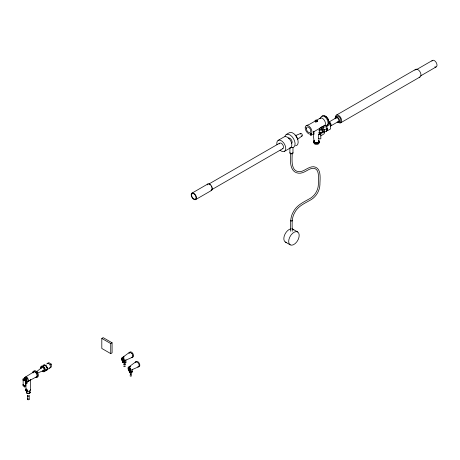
<?xml version="1.0" encoding="UTF-8"?>
<svg xmlns="http://www.w3.org/2000/svg" width="460" height="460" viewBox="0 0 460 460"><rect width="100%" height="100%" fill="white"/><g stroke="black" fill="none" stroke-linecap="round" stroke-linejoin="round"><path stroke-width="0.69" d="M123.498 357.409L123.895 356.839L123.188 357.081M123.562 357.282L123.51 357.161M123.435 357.219L123.774 357.052L123.401 357.035M129.478 366.654L130.14 366.292L129.915 366.884M129.898 366.545L130.053 366.597M129.657 366.516L130.209 366.384M129.754 366.637L129.956 366.907L129.984 366.562M130.048 366.839L129.76 366.815M122.297 358.788C123.291 358.461 122.981 361.744 122.124 360.007C120.94 354.01 126.672 363.187 122.297 360.048M122.412 357.983L123.941 358.771M122.619 358.599C123.533 358.214 123.389 361.37 122.642 359.984M45.298 370.662L44.735 371.461L43.757 371.548C46.908 371.456 44.81 366.465 42.636 366.045A3.076 1.777 60 0 0 41.02 367.54M130.163 371.599L129.611 370.892L129.685 371.571L130.168 371.703L130.002 371.243L130.209 371.577M123.959 364.349L124.66 364.751L124.919 364.199M123.608 357.052L123.562 357.063M123.464 357.058L123.757 357.109M123.803 357.265L123.429 357.362M129.524 366.62L130.163 366.419M129.76 366.562L129.95 366.689M129.766 366.367L129.818 366.378M324.053 129.461A3.444 1.989 0 0 0 326.491 128.875L327.652 128.029M327.44 128.328L327.44 130.726L327.652 130.427M25.012 379.178L26.41 377.671L26.91 377.959L26.91 380.748L25.012 380.57L25.012 379.178L25.513 379.466L25.513 380.863M26.082 378.436L25.34 379.235L25.84 379.523L25.84 380.42L26.582 380.362L26.582 378.724L25.84 379.523M25.513 379.466L26.91 377.959M36.524 371.732L41.935 367.482M121.957 359.547L122.659 359.179L122.659 360.197C121.492 360.122 121.992 359.473 122.659 360.197M122.659 359.179L122.078 359.622L122.078 360.398M122.193 359.668L122.417 359.335M128.374 369.892L128.248 369.046L128.829 368.604L128.346 369.299L129.093 369.926L129.082 368.529L128.679 368.178L128.662 369.794L129.875 370.254L129.823 368.379L128.438 367.505L128.374 369.892L128.949 369.69C128.219 364.786 130.669 371.479 128.915 369.397M128.708 369.524L128.363 369.644L128.489 369.161C128.955 368.218 128.99 370.064 128.248 369.823M326.698 126.368L327.077 126.08A3.49 2.018 0 0 0 327.428 124.551M326.491 128.875L327.382 127.983L327.382 130.381L326.491 131.273A3.444 1.989 0 0 1 324.053 131.853M130.398 373.692L130.398 374.158L131.088 374.21M297.258 139.535L302.059 135.93M122.09 357.776L129.45 352.406M128.386 367.27L135.74 361.899M122.619 362.083L123.136 361.721L123.257 362.302C121.877 363.009 123.349 361.077 123.257 362.302M123.257 361.79L122.739 362.526M322.983 126.385L324.26 131.583L320.741 133.854L320.856 138.805L318.492 138.914A1.736 1 0 0 0 319.056 138.748M320.741 135.947L324.26 133.682L324.26 131.583M25.185 377.2L33.442 372.088M286.223 134.515L289.3 132.744A7.354 4.249 60 0 1 297.103 137.839A7.354 4.249 60 0 1 295.579 145.814M278.11 140.375L284.194 136.862A6.342 3.663 60 0 1 290.921 141.254A6.342 3.663 60 0 1 289.604 148.131M320.258 118.111L309.39 124.384L306.176 125.666M191.964 193.142L207.845 183.971M208.748 184.098L279.703 143.129A3.157 1.823 60 0 1 283.049 145.32A3.157 1.823 60 0 1 282.394 148.741M336.588 115.023L415.897 69.236M416.8 69.466L432.682 60.294M211.905 189.566L282.86 148.603M336.381 117.731L328.659 122.193A2.156 1.242 60 0 1 330.159 122.78L330.51 123.199A2.156 1.242 60 0 1 330.579 126.034L338.307 121.572M195.678 199.577L211.56 190.411M313.685 131.824L324.553 125.551M329.343 123.579L330.343 122.998M322.334 126.793A3.444 1.989 0 0 0 326.491 126.483L330.642 124.085L330.642 128.875L327.44 130.726M284.452 151.357L290.536 147.844M420.768 75.802L436.034 66.987M340.521 122.883L419.836 77.09M49.916 367.966L46.632 369.863A2.645 1.524 60 0 0 46.926 369.587M26.364 383.18L25.789 383.301A0.696 0.402 -60 0 1 25.444 383.335L25.363 383.266A0.696 0.402 -60 0 1 25.363 382.697L25.444 382.536A0.696 0.402 -60 0 1 25.789 382.168L26.364 382.041L26.364 383.18L25.967 383.404A0.696 0.402 -60 0 1 25.622 383.439L25.541 383.37A0.696 0.402 -60 0 1 25.541 382.8L26.364 382.041M101.809 338.422L103.166 337.64L112.09 342.792L112.09 352.831L110.733 353.613L101.809 348.461L101.809 338.422L110.733 343.574L112.09 342.792M26.364 390.471L25.789 390.597A0.696 0.402 -60 0 1 25.444 390.632L25.363 390.563A0.696 0.402 -60 0 1 25.363 389.994L25.444 389.827A0.696 0.402 -60 0 1 25.789 389.459L26.364 389.338L26.364 390.471L25.967 390.701A0.696 0.402 -60 0 1 25.622 390.735L25.541 390.661A0.696 0.402 -60 0 1 25.541 390.097L26.364 389.338M122.55 360.485L122.929 360.329M123.28 360.853L123.654 360.64M128.731 369.863L129.099 369.65M129.168 369.794L128.84 369.978L129.225 369.828M129.576 370.352L130.255 370.001L129.962 367.897A1.863 1.075 60 0 0 128.001 368.126A1.863 1.075 60 0 0 129.973 370.582A1.863 1.075 60 0 0 129.973 367.948M129.611 371.226L130.002 370.99A0.839 0.483 60 0 1 129.99 372.186A0.839 0.483 60 0 1 129.099 371.076A0.839 0.483 60 0 1 129.99 370.996L129.95 371.272M27.709 381.535L36.265 376.935A3.53 2.035 60 0 0 37.892 373.261A3.53 2.035 60 0 0 33.614 371.473M123.953 361.002L132.273 357.322M130.243 370.495L138.563 366.815M295.613 135.579L300.547 133.469M122.665 362.106L123.09 362.198M122.619 362.451L123.211 362.273M37.323 373.106L43.7 370.547M121.957 360.329L122.544 360.099L122.544 359.404M123.521 356.862L123.872 356.925M318.516 139L318.492 134.418A1.736 1 0 0 0 319.292 134.13A2.955 1.708 0 0 0 319.982 132.589L320.424 132.549L320.539 133.032L323.006 131.485L321.77 126.488M320.856 134.314L318.492 134.418M25.012 380.57L26.91 380.748M324.053 125.804L324.95 125.591A1.271 0.73 0 0 0 325.277 125.264M319.228 129.45L322.029 129.444M318.751 130.157L322.115 130.151M318.751 132.25L322.788 132.244M310.845 133.894L311.006 135.263A1.736 1 0 0 1 311.385 134.763L311.385 133.48M25.915 382.289C26.772 382.662 25.001 383.715 25.622 382.634A0.696 0.402 -60 0 1 25.967 382.266L25.789 382.168M25.915 389.585C26.778 389.965 24.978 391 25.622 389.93A0.696 0.402 -60 0 1 25.967 389.562L25.789 389.459M25.777 390.557C27.307 389.608 24.869 389.631 25.967 390.701M129.783 371.864C130.715 371.013 128.421 370.76 129.783 371.864A1.271 0.73 0 0 0 131.675 372.111A1.271 0.73 0 0 0 131.801 371.007M130.082 370.357L129.645 370.248M123.539 357.357L123.245 356.868L123.918 356.966M51.175 364.573L51.342 363.952L50.859 364.101M42.636 366.045L43.2 366.281M328.814 123.027L330.642 124.085M292.819 229.16L297.66 231.955A7.446 4.301 -60 0 1 295.297 243.489A7.446 4.301 -60 0 1 288.845 239.769A7.446 4.301 -60 0 1 297.66 231.955M285.373 242.064L290.208 244.852M128.949 369.69L128.829 368.604M36.604 372.594L36.604 371.979L37.248 372.353L37.041 373.089M26.582 380.362L26.082 380.075L26.082 378.982M25.34 380.132L25.84 380.42M50.336 364.24L50.629 364.504M131.847 353.452L129.864 352.279A2.835 1.633 60 0 0 128.921 353.153M321.77 128.582L322.696 132.33M26.714 378.77L26.824 379.276L26.714 378.045M132.779 355.39L132.79 356.586A2.835 1.633 60 0 1 131.376 357.403M26.893 379.172L26.743 377.867L26.743 380.65M324.127 129.444L324.133 132.244L324.127 131.537M313.933 133.889L313.933 134.148A2.955 1.708 0 0 0 311.385 134.763M326.491 126.483L326.491 131.273M319.982 132.589L319.982 133.871M319.401 128.11L319.401 133.837M313.933 131.577L313.933 134.148M313.599 131.686L313.599 137.413L314.174 141.898A2.323 1.34 0 0 0 314.853 142.847M311.006 133.337L311.006 135.263M310.856 133.337L310.856 135.263M292.98 147.309L292.98 152.984M292.221 153.703C291.985 160.379 290.956 170.861 298.638 171.632C303.502 172.431 308.142 166.313 313.829 166.733C321.988 167.929 319.849 179.308 319.924 184.702C319.694 190.607 316.365 196.368 311.368 199.525C305.221 203.165 297.988 205.919 294.728 212.595C291.26 218.207 292.284 224.79 292.221 231.236M290.657 153.657C290.22 160.051 289.351 172.086 298.391 173.178C304.094 174.001 309.005 167.871 313.582 168.28C320.2 169.01 318.124 178.934 318.36 184.673C318.176 189.986 315.163 195.253 310.563 198.185C304.255 201.79 296.769 204.918 293.365 211.836C289.788 217.66 290.616 224.721 290.657 231.219M289.898 148.017L289.898 152.984M132.169 369.765L132.169 371.53M129.818 371.346L129.772 371.663M125.879 359.685L125.879 362.031M123.136 361.721L123.136 362.233M110.733 343.574L110.733 353.613M30.613 390.017L30.613 379.621A2.34 1.351 0 0 1 28.273 380.972M29.17 395.79L29.17 399.268M27.376 395.79L27.376 399.268M26.41 377.671L26.41 380.46M26.185 381.938L26.185 383.077M26.185 389.235L26.185 390.373M25.932 380.311L25.932 390.017A2.34 1.351 0 0 1 26.013 389.666M23.149 379.908L23.149 384.767M47.725 363.538A2.645 1.524 60 0 1 50.847 364.377A2.645 1.524 60 0 1 50.008 367.505M46.788 364.078A2.645 1.524 60 0 1 49.732 364.625A2.645 1.524 60 0 1 49.53 368.086M43.688 365.562A2.645 1.524 60 0 1 43.987 365.286M44.827 365.211A2.645 1.524 60 0 1 47.115 368.058M43.631 365.487A2.743 1.581 60 0 1 43.936 365.2M44.81 365.125A2.743 1.581 60 0 1 47.184 369.236M46.989 369.667A2.743 1.581 60 0 1 46.678 369.949M43.545 365.533A2.743 1.581 60 0 1 43.855 365.251M44.723 365.171A2.743 1.581 60 0 1 46.903 367.477M46.903 369.713A2.743 1.581 60 0 1 46.598 370.001M43.338 365.28A3.076 1.777 60 0 1 46.765 366.735A3.076 1.777 60 0 1 46.31 370.432M43.2 371.306A3.076 1.777 60 0 1 42.636 370.898M40.716 368.448A3.076 1.777 60 0 1 42.625 366.401A3.076 1.777 60 0 1 44.988 370.484A3.076 1.777 60 0 1 42.257 371.116M41.733 367.666A1.771 1.023 60 0 1 43.809 368.707A1.771 1.023 60 0 1 43.142 370.599M41.567 368.293A1.771 1.023 60 0 1 41.607 367.942M36.38 371.933A0.793 0.46 60 0 1 37.07 371.875A0.793 0.46 60 0 1 37.467 372.899M36.593 371.979A0.684 0.397 60 0 1 37.203 372.87M36.622 372.255A0.684 0.397 60 0 1 36.737 372.376M32.562 372.617A3.53 2.035 60 0 1 35.127 371.582A3.53 2.035 60 0 1 37.525 375.699A3.53 2.035 60 0 1 35.38 377.459M33.051 372.974A2.829 1.633 60 0 1 36.024 372.968A2.829 1.633 60 0 1 36.265 376.935M24.961 379.12A2.53 1.46 60 0 1 26.364 377.085A2.53 1.46 60 0 1 28.382 380.552A2.53 1.46 60 0 1 25.938 380.794M284.878 136.43A7.354 4.249 60 0 1 293.578 138.765A7.354 4.249 60 0 1 291.249 147.464M295.142 135.067A4.847 2.8 60 0 1 297.562 139.265M300.282 134.165A1.443 0.834 60 0 1 301.254 133.492A1.443 0.834 60 0 1 302.323 135.234A1.443 0.834 60 0 1 301.352 135.907M288.322 138.155A3.157 1.823 60 0 1 291.479 139.978A3.157 1.823 60 0 1 291.479 143.623M276.949 144.704A6.342 3.663 60 0 1 280.887 140.484A6.342 3.663 60 0 1 285.746 148.896A6.342 3.663 60 0 1 280.117 150.196M279.122 143.951A3.157 1.823 60 0 1 279.346 143.462M292.773 152.542A1.541 0.891 0 0 1 291.439 153.876A1.541 0.891 0 0 1 290.105 152.542M291.732 228.827A7.446 4.301 -60 0 1 293.658 229.937M286.465 242.397A7.446 4.301 -60 0 1 284.234 236.095A7.446 4.301 -60 0 1 290.461 228.948M291.646 153.421A0.782 0.454 0 0 1 291.237 153.421M291.83 220.305A0.782 0.42 3.3 0 1 292.083 220.921A0.782 0.42 3.3 0 1 290.938 220.961A0.782 0.42 3.3 0 1 290.887 220.334M207.167 184.937A3.714 2.145 60 0 1 211.301 185.708A3.714 2.145 60 0 1 211.019 190.578M209.702 184.615A3.157 1.823 60 0 1 210.283 185.035M211.284 186.277A3.157 1.823 60 0 1 211.634 187.019M211.859 187.766A3.157 1.823 60 0 1 211.933 188.479M211.634 189.595A3.157 1.823 60 0 1 211.284 189.922M319.775 118.559A4.295 2.478 60 0 1 324.553 120.589A4.295 2.478 60 0 1 323.926 125.747M320.654 118.657A5.221 3.013 60 0 1 324.024 116.357A5.221 3.013 60 0 1 327.986 122.147A5.221 3.013 60 0 1 325.3 125.459M322.046 116.294A5.221 3.013 60 0 1 327.859 118.766A5.221 3.013 60 0 1 327.094 125.034M324.518 116.023A4.669 2.697 60 0 1 326.226 117.007M327.71 118.847A4.669 2.697 60 0 1 328.233 119.939M325.985 116.788A3.743 2.162 60 0 1 328.538 120.531M318.745 142.243A2.323 1.34 0 0 1 318.142 142.847M317.664 143.06A2.323 1.34 0 0 1 315.336 143.06M318.952 142.606A2.541 1.466 0 0 1 316.169 144.44A2.541 1.466 0 0 1 314.301 142.249M318.699 140.766A2.541 1.466 0 0 1 316.497 142.968A2.541 1.466 0 0 1 314.301 140.766M318.51 140.829A2.323 1.34 0 0 1 316.497 142.841A2.323 1.34 0 0 1 314.485 140.829M318.952 142.082A2.541 1.466 0 0 1 316.169 143.158A2.541 1.466 0 0 1 313.956 141.697M318.521 140.334A2.858 1.65 0 0 1 318.521 142.669A2.858 1.65 0 0 1 314.479 142.669A2.858 1.65 0 0 1 314.479 140.334M318.521 140.536A2.858 1.65 0 0 1 318.521 142.864A2.858 1.65 0 0 1 314.479 142.864A2.858 1.65 0 0 1 314.479 140.536M319.102 133.486A1.466 0.845 60 0 1 319.568 134.061M319.085 133.555A1.363 0.788 60 0 1 319.516 134.09M319.079 132.825A1.363 0.788 60 0 1 320.24 133.676M315.387 122.159A0.966 0.558 0 0 1 315.261 121.877M315.29 121.733A0.966 0.558 0 0 1 315.387 121.601M316.675 120.957A0.903 0.517 0 0 1 317.003 121.664A0.903 0.517 0 0 1 315.773 121.854A0.903 0.517 0 0 1 315.445 121.147M316.675 120.405A0.903 0.517 0 0 1 316.917 121.187A0.903 0.517 0 0 1 315.537 121.187A0.903 0.517 0 0 1 315.773 120.405M316.756 120.319A1.064 0.615 0 0 1 317.043 121.25A1.064 0.615 0 0 1 315.41 121.25A1.064 0.615 0 0 1 315.692 120.319M315.951 120.261A1.064 0.615 0 0 1 316.503 120.261M319.412 133.348A0.805 0.466 60 0 1 319.844 133.665M335.122 118.784A3.18 1.834 60 0 1 337.18 116.966A3.18 1.834 60 0 1 339.595 120.986A3.18 1.834 60 0 1 337.117 122.101M336.455 116.817A3.18 1.834 60 0 1 340.101 117.955A3.18 1.834 60 0 1 339.474 121.854M335.829 118.599A2.156 1.242 60 0 1 338.238 118.743A2.156 1.242 60 0 1 337.968 121.618M322.334 129.191A3.444 1.989 0 0 1 320.608 127.472M335.478 117.748A4.41 2.547 60 0 1 338.33 115.23A4.41 2.547 60 0 1 341.671 120.807A4.41 2.547 60 0 1 338.238 122.348M414.954 70.202A4.41 2.547 60 0 1 420.009 71.777A4.41 2.547 60 0 1 419.146 77.182M431.877 61.117A3.755 2.168 60 0 1 436.419 62.893A3.755 2.168 60 0 1 434.78 66.913M30.532 389.666A2.34 1.351 0 0 1 28.876 391.322A2.34 1.351 0 0 1 26.013 390.362M29.469 390.707A1.69 0.977 0 0 1 29.118 390.862M27.427 390.862A1.69 0.977 0 0 1 27.077 390.707M29.739 391.788A1.69 0.977 0 0 1 28.273 393.254A1.69 0.977 0 0 1 26.806 391.788M29.624 391.494A1.915 1.104 0 0 1 29.624 393.058A1.915 1.104 0 0 1 26.921 393.058A1.915 1.104 0 0 1 26.921 391.494M29.624 391.684A1.915 1.104 0 0 1 29.624 393.242A1.915 1.104 0 0 1 26.921 393.242A1.915 1.104 0 0 1 26.921 391.684M28.721 395.341A0.897 0.517 0 0 1 28.957 396.117A0.897 0.517 0 0 1 27.588 396.117A0.897 0.517 0 0 1 27.824 395.341M28.721 398.82A0.897 0.517 0 0 1 28.957 399.596A0.897 0.517 0 0 1 27.588 399.596A0.897 0.517 0 0 1 27.824 398.82M26.013 389.447A0.834 0.483 60 0 1 26.651 389.137A0.834 0.483 60 0 1 27.18 390.241A0.834 0.483 60 0 1 26.45 390.356M26.03 381.984A0.834 0.483 60 0 1 26.801 381.967A0.834 0.483 60 0 1 27.134 383.088A0.834 0.483 60 0 1 26.306 382.91M25.852 385.767A1.438 0.834 0 0 1 23.908 386.32A1.438 0.834 0 0 1 23.213 385.135M25.904 384.767A1.438 0.834 0 0 1 24.087 385.572A1.438 0.834 0 0 1 23.213 384.353M25.777 384.767A1.317 0.759 0 0 1 24.288 385.52A1.317 0.759 0 0 1 23.19 384.572M25.392 380.443A1.317 0.759 0 0 1 23.805 380.564A1.317 0.759 0 0 1 23.19 379.713M25.495 380.506A1.46 0.845 0 0 1 23.569 380.575A1.46 0.845 0 0 1 23.195 379.483M25.191 379.856A1.46 0.845 0 0 1 23.052 379.345A1.46 0.845 0 0 1 24.46 378.281M130.117 370.49A0.839 0.483 60 0 1 130.709 371.427A0.839 0.483 60 0 1 130.272 371.927M129.542 371.019A0.839 0.483 60 0 1 129.967 370.421M135.78 362.238A2.909 1.679 60 0 1 139.225 363.164A2.909 1.679 60 0 1 138.305 366.603M137.666 366.896A2.835 1.633 60 0 0 139.081 366.079L139.07 364.889A2.829 1.633 60 0 0 138.138 362.946L136.16 361.773A2.835 1.633 60 0 0 135.211 362.647M131.296 373.503A0.782 0.454 0 0 1 131.543 374.152A0.782 0.454 0 0 1 130.398 374.239A0.782 0.454 0 0 1 130.347 373.572M131.761 371.398A1.219 0.701 0 0 1 131.37 372.542A1.219 0.701 0 0 1 129.685 371.893M131.784 371.26A1.248 0.719 0 0 1 131.525 372.393A1.248 0.719 0 0 1 129.697 371.956M131.324 375.458A0.736 0.425 0 0 1 131.278 376.084A0.736 0.425 0 0 1 130.203 376.004A0.736 0.425 0 0 1 130.439 375.389M123.671 360.928A0.839 0.483 60 0 1 124.424 362.026A0.839 0.483 60 0 1 123.671 362.256M125.166 364.078A0.782 0.454 0 0 1 125.212 364.688A0.782 0.454 0 0 1 124.16 364.768A0.782 0.454 0 0 1 123.93 364.171M124.878 365.895A0.736 0.425 0 0 1 125.114 366.505A0.736 0.425 0 0 1 124.039 366.591A0.736 0.425 0 0 1 123.993 365.964M125.839 361.842A1.271 0.724 -0.2 0 1 124.936 362.733A1.271 0.724 -0.2 0 1 123.383 362.221A1.219 0.701 0 0 0 124.608 363.107A1.219 0.701 0 0 0 125.787 362.221M125.81 362.089A1.248 0.719 0 0 1 124.775 362.992A1.248 0.719 0 0 1 123.366 362.279M129.421 353.32A2.909 1.679 60 0 1 131.301 352.038A2.909 1.679 60 0 1 133.504 355.264A2.909 1.679 60 0 1 132.008 357.109M131.859 353.441A2.835 1.633 60 0 1 132.79 355.384M25.656 382.875C26.059 384.163 26.634 381.351 25.656 382.875M24.259 377.493L24.673 377.522L24.282 377.464M24.259 379.092L24.662 379.155L24.317 379.04M24.294 386.866L24.639 386.894L24.294 386.866M191.59 195.069A3.157 1.823 60 0 0 194.936 199.237A3.157 1.823 60 0 0 194.936 194.77A3.157 1.823 60 0 0 191.59 195.069M191.193 194.844A3.714 2.145 60 0 0 195.132 199.749A3.714 2.145 60 0 0 195.132 194.494A3.714 2.145 60 0 0 191.193 194.844M305.193 127.868A4.778 2.76 60 0 0 310.259 134.171A4.778 2.76 60 0 0 310.259 127.414A4.778 2.76 60 0 0 305.193 127.868M315.474 121.141A1.064 0.615 0 0 0 317.256 120.865A1.064 0.615 0 0 0 315.951 120.112A1.064 0.615 0 0 0 315.474 121.141M306.343 128.53A3.151 1.817 60 0 0 309.683 132.693A3.151 1.817 60 0 0 309.683 128.231A3.151 1.817 60 0 0 306.343 128.53M25.766 389.585A0.834 0.483 60 0 0 26.651 390.69A0.834 0.483 60 0 0 26.651 389.511A0.834 0.483 60 0 0 25.766 389.585M25.766 382.289A0.834 0.483 60 0 0 26.651 383.393A0.834 0.483 60 0 0 26.651 382.214A0.834 0.483 60 0 0 25.766 382.289M122.808 361.583A0.839 0.483 60 0 0 123.7 362.693A0.839 0.483 60 0 0 123.7 361.502A0.839 0.483 60 0 0 122.808 361.583M122.952 361.663A0.638 0.368 60 0 0 123.625 362.503A0.638 0.368 60 0 0 123.625 361.606A0.638 0.368 60 0 0 122.952 361.663M122.745 361.784A0.638 0.368 60 0 0 123.424 362.624A0.638 0.368 60 0 0 123.424 361.721A0.638 0.368 60 0 0 122.745 361.784M121.704 358.627A1.863 1.075 60 0 0 123.682 361.089A1.863 1.075 60 0 0 123.682 358.455A1.863 1.075 60 0 0 121.704 358.627"/></g></svg>
